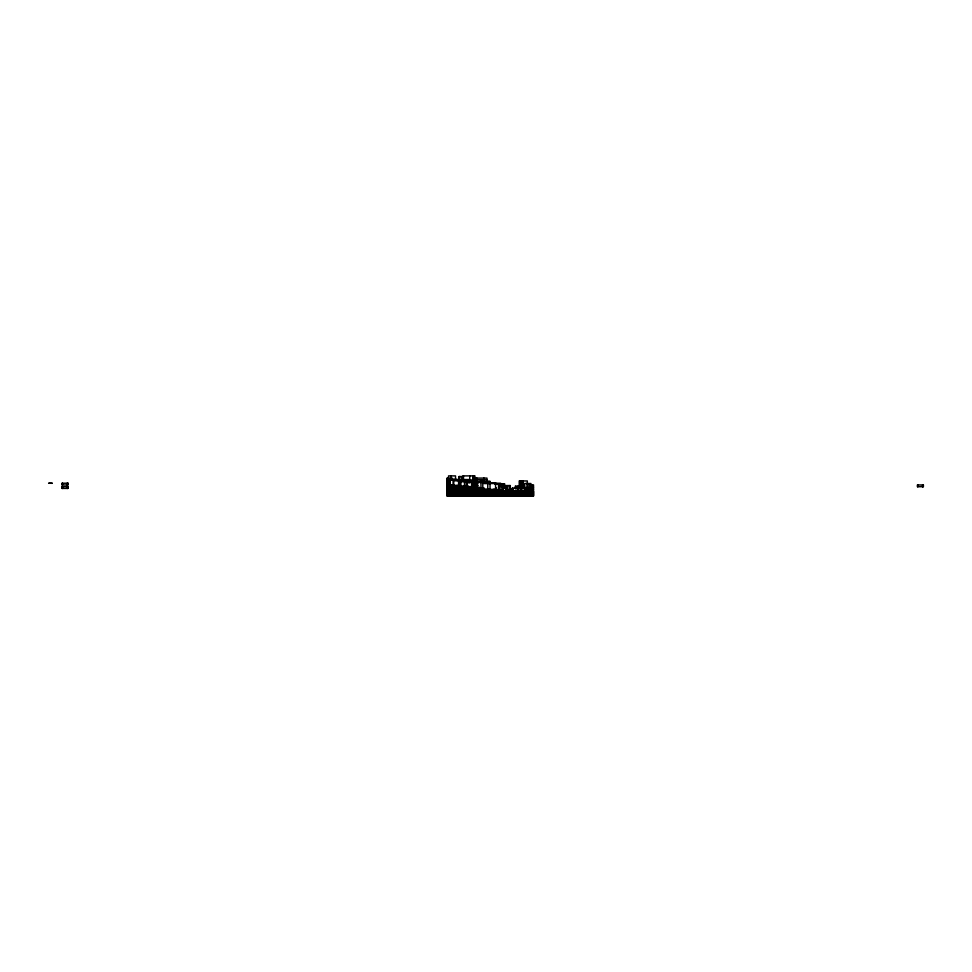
<?xml version="1.0" encoding="UTF-8"?>
<svg xmlns="http://www.w3.org/2000/svg" width="972" height="972" viewBox="0 0 972 972"><rect width="100%" height="100%" fill="white"/><g stroke="black" fill="none" stroke-linecap="round" stroke-linejoin="round"><path stroke-width="1.46" d="M452.575 478.273L446.986 478.273L446.986 496.109L533.519 496.109L533.519 484.858L527.93 484.858L527.93 487.446M446.986 478.576L448.214 478.576M446.986 478.661L449.404 478.661M446.986 479.099L451.336 479.099M449.416 479.232L455.929 479.232M455.285 479.488L459.088 479.488M463.45 479.536L469.755 479.536M449.38 479.791L458.577 479.706L458.577 485.721M464.397 479.961L472.769 479.961M446.986 480.18L453.074 480.18L453.074 484.858M458.517 480.095L466.9 480.01M461.323 480.399L464.179 480.399M455.503 480.52L457.861 480.52M454.143 480.618L461.907 480.618M471.396 480.958L474.372 480.958M458.432 481.091L462.648 481.091M446.986 481.395L447.813 481.395M461.785 481.395L467.155 481.395M485.964 481.395L490.265 481.395L490.265 483.983M459.452 481.614L466.925 481.614L466.925 486.146M472.744 481.869L467.313 481.869L467.313 486.583M470.667 482.513L466.341 482.513L466.341 486.583M476.802 482.428L484.919 482.428M446.986 482.695L447.946 482.695M446.986 483.12L447.946 483.12M471.432 483.23L478.054 483.23M484.299 483.23L500.653 483.23L500.653 484.967M446.986 483.291L447.691 483.291M446.986 483.558L448.08 483.558M490.568 483.509L482.792 483.509L482.792 489.183M490.751 483.473L496.862 483.473M447.12 483.667L447.946 483.667M448.08 483.983L446.986 483.983L447.946 484.092M499.73 484.032L504.784 484.032L504.784 487.895M494.809 484.08L499.171 484.08L499.219 490.909M446.986 484.858L454.507 484.858M476.669 484.858L472.538 484.858L472.514 487.021M471.432 484.967L476.645 484.967M498.478 484.967L501.273 484.967M446.986 485.283L455.103 485.283M456.257 485.283L459.063 485.283M472.599 485.283L478.321 485.283M506.023 485.55L510.312 485.55L510.264 491.346M446.986 485.721L460.922 485.721M504.395 485.854L509.984 485.806M446.986 486.146L468.431 486.146M520.214 486.194L515.257 486.194L515.257 488.77M499.669 486.413L502.147 486.413M446.986 486.583L474.992 486.583M501.977 486.547L506.169 486.547M472.514 486.693L474.992 486.693M446.986 487.021L479.706 487.446M506.388 487.021L501.102 487.021L500.823 490.909M474.992 487.13L479.135 487.446M533.519 487.227L530.396 487.227L530.433 491.346M446.986 487.446L481.687 487.883M503.654 487.446L504.833 487.446M518.1 487.409L525.111 487.409L525.111 491.346M532.498 487.446L526.775 487.446L526.775 490.046M502.852 487.494L507.931 487.494L507.931 490.909M446.986 487.883L483.886 487.883M512.341 488.053L525.111 488.053M446.986 488.321L483.995 488.321M446.986 488.746L482.853 488.746M487.75 488.746L490.556 488.746M530.433 488.746L525.816 488.746L525.816 491.346M446.986 489.183L490.568 489.183M492.986 489.183L495.599 489.183M509.68 489.183L513.082 489.183M530.773 489.183L529.023 489.183L529.023 491.346M532.875 489.183L533.519 489.183M446.986 489.609L496.862 489.609L496.959 490.483M509.68 489.609L512.256 489.609M509.68 489.718L512.256 489.718M446.986 490.046L499.839 490.483M513.046 489.937L508.368 490.046L508.368 491.346M509.802 490.155L511.855 490.155M446.986 490.483L502.147 490.483L502.026 491.346M511.661 490.483L513.046 490.483M498.818 490.593L502.026 490.593M511.661 490.593L513.046 490.593M446.986 490.909L522.268 491.346M524.26 490.909L526.605 490.909M498.697 491.018L526.411 491.018M446.986 491.346L533.519 491.346M446.986 491.771L533.519 491.771M446.986 492.209L533.519 492.209M446.986 492.646L533.519 492.646M446.986 493.071L533.519 493.071M446.986 493.509L533.519 493.509M446.986 493.946L533.519 493.946M446.986 494.371L533.519 494.371M446.986 494.809L533.519 494.809M446.986 495.234L533.519 495.234M446.986 495.671L533.519 495.671M923.121 484.967L923.121 486.693M922.841 484.967L922.841 486.693M922.574 484.967L922.574 486.693M917.957 484.967L917.957 486.693M917.689 484.967L917.689 486.693M533.166 489.183L533.166 491.346M532.753 487.227L532.753 491.346M532.231 484.858L532.231 487.446M530.931 486.122L530.931 483.509L524.698 483.509L524.795 491.346M531.004 489.183L531.004 491.346M530.882 487.446L530.773 491.346M530.092 484.858L530.092 487.446M530.007 489.183L530.007 491.346M528.501 488.746L528.501 491.346M527.334 483.922L527.334 480.958L519.206 480.958L519.206 486.899M527.128 488.746L527.128 491.346M526.982 483.509L526.982 491.346M526.326 488.746L526.411 491.771M525.463 491.346L525.463 488.746L520.798 488.746L520.798 491.346M525.317 490.909L525.317 491.771M524.26 491.018L524.26 491.771M522.924 480.958L522.924 486.899M522.596 480.958L522.596 486.899M522.474 480.958L522.474 486.899M521.976 480.958L521.976 486.899M521.697 491.018L521.697 491.771M521.454 488.746L521.454 491.346M520.956 480.958L520.956 486.899M520.178 480.958L520.178 486.899M520.336 488.053L520.239 491.346M519.959 480.958L519.959 486.899M518.38 486.194L518.416 491.346M517.845 486.194L517.845 488.77M517.274 488.053L517.201 491.346M515.731 486.194L515.731 488.77M512.402 488.053L512.402 491.346M511.855 489.183L511.855 491.346L511.661 489.937M511.308 490.046L511.26 491.346M511.09 490.046L511.09 491.346M509.887 485.55L509.972 490.909M506.606 487.494L506.606 490.909M506.534 485.806L506.534 488.576M506.145 487.494L506.145 490.909M505.586 487.494L505.586 490.909M503.933 484.032L503.933 487.895M503.362 487.494L503.362 490.909M503.034 484.032L503.034 487.895M502.755 487.021L502.828 491.346M502.293 484.032L502.293 487.895M501.564 490.909L501.37 491.346M501.151 484.032L501.273 486.693M498.563 484.08L498.502 490.909M496.4 490.046L496.4 487.883L495.793 490.046M496.012 487.883L496.012 490.046M495.599 489.609L495.538 483.339L484.688 483.339L484.688 481.505M490.046 483.339L490.046 489.609M489.767 483.339L489.827 481.505L472.659 481.505L472.659 487.021M487.75 483.509L487.75 489.183M486.984 482.1L486.984 478.103L474.324 478.103L474.324 482.1M486.875 481.505L486.875 479.767L473.874 479.767L473.874 481.505M486.608 481.505L486.547 483.339M483.922 479.767L483.922 478.042L483.898 480.763M483.011 479.767L483.011 481.505M480.97 482.428L480.97 488.746M480.569 479.767L480.569 481.505M477.349 479.767L477.349 481.505M477.228 485.283L477.228 487.883M476.839 478.042L476.839 479.767M476.705 481.505L476.681 487.883M476.061 483.23L476.061 484.967M476.183 485.283L476.183 487.883M475.697 484.858L475.758 487.883M475.478 483.23L475.478 484.967M475.101 478.042L475.101 479.767M475.004 484.858L475.101 487.883M474.931 478.661L474.931 475.891L462.587 475.891L462.587 480.034M474.834 486.583L474.992 487.446M474.227 484.858L474.227 487.021M473.753 475.891L473.753 481.419M473.376 475.891L473.376 481.419M473.182 484.858L473.182 487.021M472.817 475.891L472.769 482.938M472.246 481.869L472.246 486.583M469.743 475.891L469.743 480.034M469.099 479.961L469.099 482.938M467.107 482.695L467.107 486.583M466.839 482.513L466.839 486.583M466.657 482.513L466.487 486.583M464.47 481.614L464.47 486.146M463.486 475.891L463.486 480.034M461.907 480.484L461.907 476.547L459.003 476.547L459.003 480.484M460.922 481.614L460.922 486.146M459.817 476.547L459.817 480.484M459.574 481.091L459.452 486.146M459.258 476.547L459.258 480.484M455.528 480.229L455.528 475.891L448.542 475.891L448.542 478.783M453.754 479.706L453.754 485.721M450.947 475.891L450.947 478.783M450.267 480.18L450.267 484.858M449.89 480.18L449.89 484.858M448.444 480.18L448.444 484.858M448.104 480.18L448.104 484.858M447.533 478.273L447.533 484.421M447.339 482.695L447.436 486.583M447.156 478.273L447.12 484.421M67.712 483.23L67.712 484.967M67.712 486.693L67.712 488.418M67.433 483.23L67.433 484.967M67.433 486.693L67.433 488.418M67.165 483.23L67.165 484.967M67.165 486.693L67.165 488.418M62.828 486.693L62.828 488.418M62.548 483.23L62.548 484.967M62.548 486.693L62.548 488.418M62.269 483.23L62.269 484.967M62.269 486.693L62.269 488.418M52.221 483.23L48.6 483.23L52.221 483.315M67.991 483.23L62.001 483.23L62.001 484.967L67.991 484.967L67.991 483.23M448.031 484.421L446.986 484.421L448.031 484.53M923.4 484.967L917.41 484.967L917.41 486.693L923.4 486.693L923.4 484.967M67.991 486.693L62.001 486.693L62.001 488.418L67.991 488.418L67.991 486.693"/></g></svg>
